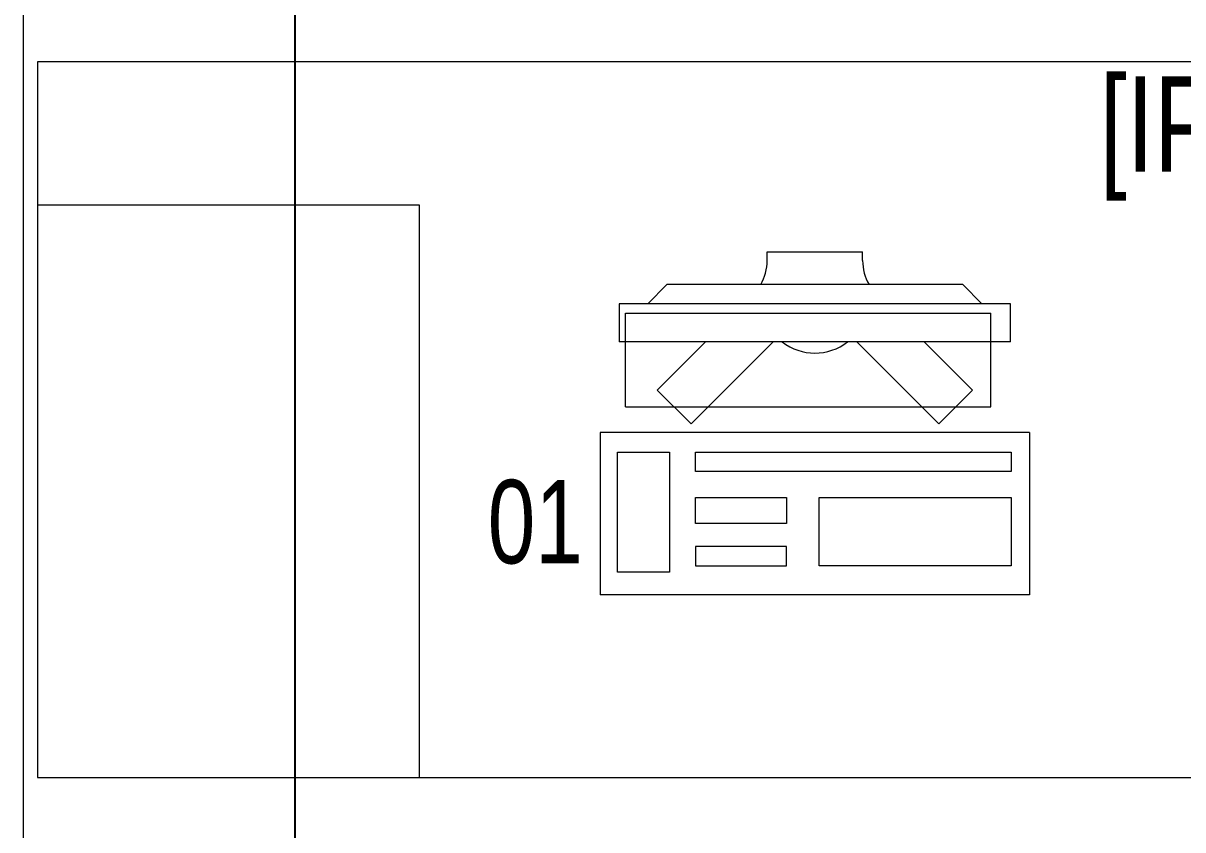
# Model space of a CAD drawing. Header units: metres. Extents: x -18745 to 220762, y -1579758 to -1356048.
# Drawn here: x 108078 to 109293, y -1425578 to -1424732 of the extents above; entities that cross this region are included whole.
import ezdxf

# ---------------------------------------------------------------- set-up
doc = ezdxf.new("R2010")
doc.units = ezdxf.units.M
doc.layers.get('0').update_dxf_attribs({"lineweight": 0})
for name, color, linetype, lineweight in [('A-100 - Copy$0$72_EGR_BASE_TEXT', 8, 'Continuous', 0), ('A-100 - Copy$0$Medical Equipment and Furniture', 8, 'Continuous', 0), ('A-100 - Copy$0$Walls', 8, 'Continuous', 0)]:
    doc.layers.add(name, color=color, linetype=linetype, lineweight=lineweight)
doc.layers.add('A-100 - Copy$0$axes', color=8, linetype='Continuous')
doc.styles.add('A-100 - Copy$0$X3G_ENTITY_257CFD', font='swisscl.ttf', dxfattribs={"height": 200})
doc.styles.add('A-100 - Copy$0$X3G_ENTITY_2587EA', font='swisscl.ttf', dxfattribs={"height": 200})

# ---------------------------------------------------------------- blocks, each defined once
blk = doc.blocks.new('A-100 - Copy$0$ITCWLS1-P')
for p, q in [((-0.17, 0.45), (-0.17, 0)), ((-0.17, 0.45), (0, 0.45)), ((0, 0.45), (0, 0)), ((-0.2651, 0.43, 0), (-0.3051, 0.43, 0)), ((-0.3051, 0.43, 0), (-0.3051, 0.02, 0)), ((-0.2651, 0.43, 0), (-0.2651, 0.02, 0)), ((-0.1496, 0.4305), (-0.1291, 0.4305)), ((-0.1291, 0.4305), (-0.1291, 0.4089)), ((-0.197, 0.4094), (-0.295, 0.4094)), ((-0.295, 0.0264), (-0.295, 0.4094)), ((-0.197, 0.0264), (-0.197, 0.4094)), ((-0.3251, 0.38, 0), (-0.3051, 0.4, 0)), ((-0.3251, 0.38, 0), (-0.3251, 0.07, 0)), ((-0.3503, 0.275), (-0.3596, 0.275)), ((-0.3596, 0.175), (-0.3596, 0.275)), ((-0.3503, 0.175), (-0.3596, 0.175)), ((-0.3251, 0.07, 0), (-0.3051, 0.05, 0)), ((-0.197, 0.0264), (-0.295, 0.0264)), ((-0.3051, 0.02, 0), (-0.2651, 0.02, 0)), ((-0.17, 0), (0, 0))]:
    blk.add_line(p, q)
at = {"extrusion": (2.48281e-10, 3.18408e-10, -1)}
for p, q in [((-0.2651, 0.3395), (-0.2144, 0.3902)), ((-0.1791, 0.3548), (-0.2144, 0.3902)), ((-0.2651, 0.2688), (-0.1791, 0.3548))]:
    blk.add_line(p, q, dxfattribs=at)
at = {"extrusion": (2.48281e-10, -3.18408e-10, -1)}
for p, q in [((-0.2651, 0.1812), (-0.1791, 0.0952)), ((-0.2651, 0.1105), (-0.2144, 0.0598)), ((-0.1791, 0.0952), (-0.2144, 0.0598))]:
    blk.add_line(p, q, dxfattribs=at)
for points in [[(-0.1291, 0.4089), (-0.1291, 0.1), (-0.1496, 0.1), (-0.1496, 0.4305)], [(-0.1496, 0.1), (-0.1496, 0.1), (-0.1496, 0.1), (-0.1496, 0.1), (-0.1496, 0.1), (-0.1496, 0.1), (-0.1496, 0.1), (-0.1496, 0.1), (-0.1496, 0.1)], [(-0.1496, 0.1), (-0.1496, 0.1), (-0.1496, 0.1), (-0.1496, 0.1), (-0.1496, 0.1), (-0.1496, 0.1), (-0.1496, 0.1), (-0.1496, 0.1), (-0.1496, 0.1), (-0.1496, 0.1), (-0.1496, 0.1), (-0.1496, 0.1), (-0.1496, 0.1), (-0.1496, 0.1), (-0.1496, 0.1), (-0.1496, 0.1), (-0.1496, 0.1), (-0.1496, 0.1)], [(-0.1496, 0.1), (-0.1496, 0.1), (-0.1496, 0.1), (-0.1496, 0.1), (-0.1496, 0.1), (-0.1496, 0.1), (-0.1496, 0.1), (-0.1496, 0.1), (-0.1496, 0.1), (-0.1496, 0.1)], [(-0.1496, 0.1), (-0.1496, 0.1), (-0.1496, 0.1), (-0.1496, 0.1), (-0.1496, 0.1), (-0.1496, 0.1), (-0.1496, 0.1)], [(-0.1496, 0.1), (-0.1496, 0.1), (-0.1496, 0.1), (-0.1496, 0.1), (-0.1496, 0.1), (-0.1496, 0.1), (-0.1496, 0.1), (-0.1496, 0.1), (-0.1496, 0.1), (-0.1496, 0.1)], [(-0.1496, 0.1), (-0.1496, 0.1), (-0.1496, 0.1), (-0.1496, 0.1), (-0.1496, 0.1), (-0.1496, 0.1), (-0.1496, 0.1), (-0.1496, 0.1), (-0.1496, 0.1), (-0.1496, 0.1), (-0.1496, 0.1), (-0.1496, 0.1), (-0.1496, 0.1), (-0.1496, 0.1), (-0.1496, 0.1)], [(-0.1496, 0.1), (-0.1496, 0.1), (-0.1496, 0.1), (-0.1496, 0.1), (-0.1496, 0.1), (-0.1496, 0.1), (-0.1496, 0.1), (-0.1496, 0.1), (-0.1496, 0.1), (-0.1496, 0.1)], [(-0.1496, 0.1), (-0.1496, 0.1), (-0.1496, 0.1), (-0.1496, 0.1), (-0.1496, 0.1), (-0.1496, 0.1), (-0.1496, 0.1), (-0.1496, 0.1), (-0.1496, 0.1), (-0.1496, 0.1)], [(-0.1496, 0.1), (-0.1496, 0.1), (-0.1496, 0.1), (-0.1496, 0.1), (-0.1496, 0.1), (-0.1496, 0.1), (-0.1496, 0.1), (-0.1496, 0.1), (-0.1496, 0.1), (-0.1496, 0.1), (-0.1496, 0.1), (-0.1496, 0.1), (-0.1496, 0.1), (-0.1496, 0.1), (-0.1496, 0.1), (-0.1496, 0.1), (-0.1496, 0.1), (-0.1496, 0.1), (-0.1496, 0.1), (-0.1496, 0.1), (-0.1496, 0.1), (-0.1496, 0.1), (-0.1496, 0.1), (-0.1496, 0.1), (-0.1496, 0.1), (-0.1496, 0.1), (-0.1496, 0.1), (-0.1496, 0.1), (-0.1496, 0.1), (-0.1496, 0.1), (-0.1496, 0.1), (-0.1496, 0.1), (-0.1496, 0.1), (-0.1496, 0.1), (-0.1496, 0.1), (-0.1496, 0.1), (-0.1496, 0.1), (-0.1496, 0.1), (-0.1496, 0.1), (-0.1496, 0.1), (-0.1496, 0.1), (-0.1496, 0.1), (-0.1496, 0.1), (-0.1496, 0.1), (-0.1496, 0.1), (-0.1496, 0.1), (-0.1496, 0.1), (-0.1496, 0.1), (-0.1496, 0.1), (-0.1496, 0.1), (-0.1496, 0.1), (-0.1496, 0.1), (-0.1496, 0.1), (-0.1496, 0.1)], [(-0.1496, 0.1), (-0.1496, 0.1), (-0.1496, 0.1), (-0.1496, 0.1), (-0.1496, 0.1), (-0.1496, 0.1), (-0.1496, 0.1), (-0.1496, 0.1), (-0.1496, 0.1), (-0.1496, 0.1), (-0.1496, 0.1), (-0.1496, 0.1), (-0.1496, 0.1), (-0.1496, 0.1), (-0.1496, 0.1), (-0.1496, 0.1), (-0.1496, 0.1), (-0.1496, 0.1), (-0.1496, 0.1), (-0.1496, 0.1), (-0.1496, 0.1), (-0.1496, 0.1), (-0.1496, 0.1), (-0.1496, 0.1), (-0.1496, 0.1), (-0.1496, 0.1), (-0.1496, 0.1), (-0.1496, 0.1), (-0.1496, 0.1), (-0.1496, 0.1), (-0.1496, 0.1), (-0.1496, 0.1), (-0.1496, 0.1), (-0.1496, 0.1), (-0.1496, 0.1), (-0.1496, 0.1), (-0.1496, 0.1), (-0.1496, 0.1), (-0.1496, 0.1), (-0.1496, 0.1), (-0.1496, 0.1), (-0.1496, 0.1), (-0.1496, 0.1), (-0.1496, 0.1), (-0.1496, 0.1), (-0.1496, 0.1), (-0.1496, 0.1), (-0.1496, 0.1), (-0.1496, 0.1), (-0.1496, 0.1), (-0.1496, 0.1), (-0.1496, 0.1), (-0.1496, 0.1), (-0.1496, 0.1), (-0.1496, 0.1), (-0.1496, 0.1), (-0.1496, 0.1), (-0.1496, 0.1), (-0.1496, 0.1), (-0.1496, 0.1), (-0.1496, 0.1), (-0.1496, 0.1), (-0.1496, 0.1), (-0.1496, 0.1), (-0.1496, 0.1), (-0.1496, 0.1), (-0.1496, 0.1), (-0.1496, 0.1), (-0.1496, 0.1), (-0.1496, 0.1), (-0.1496, 0.1), (-0.1496, 0.1), (-0.1496, 0.1), (-0.1496, 0.1), (-0.1496, 0.1), (-0.1496, 0.1), (-0.1496, 0.1), (-0.1496, 0.1), (-0.1496, 0.1), (-0.1496, 0.1), (-0.1496, 0.1), (-0.1496, 0.1), (-0.1496, 0.1), (-0.1496, 0.1), (-0.1496, 0.1), (-0.1496, 0.1), (-0.1496, 0.1), (-0.1496, 0.1), (-0.1496, 0.1)], [(-0.1496, 0.1), (-0.1496, 0.1), (-0.1496, 0.1), (-0.1496, 0.1), (-0.1496, 0.1), (-0.1496, 0.1), (-0.1496, 0.1), (-0.1496, 0.1), (-0.1496, 0.1), (-0.1496, 0.1), (-0.1496, 0.1), (-0.1496, 0.1)], [(-0.1496, 0.1), (-0.1496, 0.1), (-0.1496, 0.1), (-0.1496, 0.1), (-0.1496, 0.1), (-0.1496, 0.1), (-0.1496, 0.1)], [(-0.1496, 0.1), (-0.1496, 0.1), (-0.1496, 0.1), (-0.1496, 0.1), (-0.1496, 0.1), (-0.1496, 0.1), (-0.1496, 0.1), (-0.1496, 0.1), (-0.1496, 0.1), (-0.1496, 0.1), (-0.1496, 0.1), (-0.1496, 0.1), (-0.1496, 0.1), (-0.1496, 0.1), (-0.1496, 0.1), (-0.1496, 0.1), (-0.1496, 0.1)], [(-0.1496, 0.1), (-0.1496, 0.1), (-0.1496, 0.1), (-0.1496, 0.1), (-0.1496, 0.1), (-0.1496, 0.1), (-0.1496, 0.1), (-0.1496, 0.1), (-0.1496, 0.1), (-0.1496, 0.1), (-0.1496, 0.1), (-0.1496, 0.1), (-0.1496, 0.1), (-0.1496, 0.1), (-0.1496, 0.1), (-0.1496, 0.1), (-0.1496, 0.1), (-0.1496, 0.1), (-0.1496, 0.1), (-0.1496, 0.1), (-0.1496, 0.1), (-0.1496, 0.1), (-0.1496, 0.1), (-0.1496, 0.1), (-0.1496, 0.1), (-0.1496, 0.1), (-0.1496, 0.1), (-0.1496, 0.1), (-0.1496, 0.1), (-0.1496, 0.1), (-0.1496, 0.1), (-0.1496, 0.1), (-0.1496, 0.1), (-0.1496, 0.1), (-0.1496, 0.1), (-0.1496, 0.1), (-0.1496, 0.1), (-0.1496, 0.1), (-0.1496, 0.1), (-0.1496, 0.1), (-0.1496, 0.1), (-0.1496, 0.1), (-0.1496, 0.1), (-0.1496, 0.1), (-0.1496, 0.1), (-0.1496, 0.1), (-0.1496, 0.1), (-0.1496, 0.1), (-0.1496, 0.1), (-0.1496, 0.1), (-0.1496, 0.1), (-0.1496, 0.1), (-0.1496, 0.1), (-0.1496, 0.1), (-0.1496, 0.1), (-0.1496, 0.1), (-0.1496, 0.1), (-0.1496, 0.1), (-0.1496, 0.1), (-0.1496, 0.1), (-0.1496, 0.1), (-0.1496, 0.1), (-0.1496, 0.1), (-0.1496, 0.1), (-0.1496, 0.1), (-0.1496, 0.1), (-0.1496, 0.1), (-0.1496, 0.1), (-0.1496, 0.1), (-0.1496, 0.1), (-0.1496, 0.1), (-0.1496, 0.1), (-0.1496, 0.1), (-0.1496, 0.1), (-0.1496, 0.1), (-0.1496, 0.1), (-0.1496, 0.1), (-0.1496, 0.1), (-0.1496, 0.1), (-0.1496, 0.1), (-0.1496, 0.1), (-0.1496, 0.1), (-0.1496, 0.1), (-0.1496, 0.1), (-0.1496, 0.1), (-0.1496, 0.1), (-0.1496, 0.1), (-0.1496, 0.1), (-0.1496, 0.1), (-0.1496, 0.1), (-0.1496, 0.1), (-0.1496, 0.1), (-0.1496, 0.1), (-0.1496, 0.1), (-0.1496, 0.1), (-0.1496, 0.1), (-0.1496, 0.1), (-0.1496, 0.1), (-0.1496, 0.1), (-0.1496, 0.1), (-0.1496, 0.1), (-0.1496, 0.1), (-0.1496, 0.1), (-0.1496, 0.1), (-0.1496, 0.1), (-0.1496, 0.1), (-0.1496, 0.1), (-0.1496, 0.1), (-0.1496, 0.1), (-0.1496, 0.1), (-0.1496, 0.1)], [(-0.1496, 0.1), (-0.1496, 0.1), (-0.1496, 0.1), (-0.1496, 0.1), (-0.1496, 0.1), (-0.1496, 0.1), (-0.1496, 0.1), (-0.1496, 0.1)]]:
    blk.add_lwpolyline(points)
for points in [[(-0.1019, 0.4305), (-0.0304, 0.4305), (-0.0304, 0.2294), (-0.1019, 0.2294)], [(-0.1019, 0.1954), (-0.0747, 0.1954), (-0.0747, 0.1), (-0.1019, 0.1)], [(-0.0304, 0.1954), (-0.0508, 0.1954), (-0.0508, 0.1), (-0.0304, 0.1)], [(-0.1496, 0.1), (-0.1496, 0.1), (-0.1496, 0.1), (-0.1496, 0.1), (-0.1496, 0.1), (-0.1496, 0.1), (-0.1496, 0.1), (-0.1496, 0.1), (-0.1496, 0.1), (-0.1496, 0.1), (-0.1496, 0.1), (-0.1496, 0.1), (-0.1496, 0.1), (-0.1496, 0.1), (-0.1496, 0.1), (-0.1496, 0.1), (-0.1496, 0.1), (-0.1496, 0.1), (-0.1496, 0.1), (-0.1496, 0.1), (-0.1496, 0.1), (-0.1496, 0.1), (-0.1496, 0.1), (-0.1496, 0.1), (-0.1496, 0.1), (-0.1496, 0.1), (-0.1496, 0.1), (-0.1496, 0.1), (-0.1496, 0.1), (-0.1496, 0.1), (-0.1496, 0.1), (-0.1496, 0.1), (-0.1496, 0.1), (-0.1496, 0.1), (-0.1496, 0.1), (-0.1496, 0.1), (-0.1496, 0.1), (-0.1496, 0.1), (-0.1496, 0.1), (-0.1496, 0.1), (-0.1496, 0.1), (-0.1496, 0.1), (-0.1496, 0.1), (-0.1496, 0.1), (-0.1496, 0.1), (-0.1496, 0.1), (-0.1496, 0.1), (-0.1496, 0.1), (-0.1496, 0.1), (-0.1496, 0.1), (-0.1496, 0.1), (-0.1496, 0.1), (-0.1496, 0.1), (-0.1496, 0.1), (-0.1496, 0.1), (-0.1496, 0.1), (-0.1496, 0.1), (-0.1496, 0.1), (-0.1496, 0.1), (-0.1496, 0.1), (-0.1496, 0.1), (-0.1496, 0.1), (-0.1496, 0.1), (-0.1496, 0.1), (-0.1496, 0.1), (-0.1496, 0.1), (-0.1496, 0.1), (-0.1496, 0.1), (-0.1496, 0.1), (-0.1496, 0.1), (-0.1496, 0.1), (-0.1496, 0.1), (-0.1496, 0.1), (-0.1496, 0.1), (-0.1496, 0.1), (-0.1496, 0.1), (-0.1496, 0.1), (-0.1496, 0.1), (-0.1496, 0.1), (-0.1496, 0.1), (-0.1496, 0.1), (-0.1496, 0.1), (-0.1496, 0.1), (-0.1496, 0.1), (-0.1496, 0.1), (-0.1496, 0.1), (-0.1496, 0.1), (-0.1496, 0.1), (-0.1496, 0.1), (-0.1496, 0.1), (-0.1496, 0.1), (-0.1496, 0.1), (-0.1496, 0.1), (-0.1496, 0.1), (-0.1496, 0.1), (-0.1496, 0.1), (-0.1496, 0.1), (-0.1496, 0.1), (-0.1496, 0.1), (-0.1496, 0.1), (-0.1496, 0.1), (-0.1496, 0.1), (-0.1496, 0.1), (-0.1496, 0.1), (-0.1496, 0.1), (-0.1496, 0.1), (-0.1496, 0.1), (-0.1496, 0.1), (-0.1496, 0.1), (-0.1496, 0.1), (-0.1496, 0.1), (-0.1496, 0.1), (-0.1496, 0.1), (-0.1496, 0.1), (-0.1496, 0.1), (-0.1496, 0.1), (-0.1496, 0.1), (-0.1496, 0.1), (-0.1496, 0.1), (-0.1496, 0.1), (-0.1496, 0.1), (-0.1496, 0.1), (-0.1496, 0.1), (-0.1496, 0.1), (-0.1496, 0.1), (-0.1496, 0.1), (-0.1496, 0.1), (-0.1496, 0.1), (-0.1496, 0.1), (-0.1496, 0.1), (-0.1496, 0.1), (-0.1496, 0.1), (-0.1496, 0.1), (-0.1496, 0.1), (-0.1496, 0.1), (-0.1496, 0.1), (-0.1496, 0.1), (-0.1496, 0.1), (-0.1496, 0.1), (-0.1496, 0.1), (-0.1496, 0.1), (-0.1496, 0.1), (-0.1496, 0.1), (-0.1496, 0.1), (-0.1496, 0.1), (-0.1496, 0.1), (-0.1496, 0.1), (-0.1496, 0.1), (-0.1496, 0.1), (-0.1496, 0.1), (-0.1496, 0.1), (-0.1496, 0.1), (-0.1496, 0.1), (-0.1496, 0.1), (-0.1496, 0.1), (-0.1496, 0.1), (-0.1496, 0.1), (-0.1496, 0.1), (-0.1496, 0.1), (-0.1496, 0.1), (-0.1496, 0.1), (-0.1496, 0.1), (-0.1496, 0.1), (-0.1496, 0.1), (-0.1496, 0.1), (-0.1496, 0.1), (-0.1496, 0.1), (-0.1496, 0.1), (-0.1496, 0.1), (-0.1496, 0.1), (-0.1496, 0.1), (-0.1496, 0.1), (-0.1496, 0.1), (-0.1496, 0.1), (-0.1496, 0.1), (-0.1496, 0.1), (-0.1496, 0.1), (-0.1496, 0.1), (-0.1496, 0.1), (-0.1496, 0.1), (-0.1496, 0.1), (-0.1496, 0.1), (-0.1496, 0.1), (-0.1496, 0.1), (-0.1496, 0.1), (-0.1496, 0.1), (-0.1496, 0.1), (-0.1496, 0.1), (-0.1496, 0.1), (-0.1496, 0.1), (-0.1496, 0.1), (-0.1496, 0.1), (-0.1496, 0.1), (-0.1496, 0.1), (-0.1496, 0.1), (-0.1496, 0.1), (-0.1496, 0.1), (-0.1496, 0.1), (-0.1496, 0.1), (-0.1496, 0.1), (-0.1496, 0.1), (-0.1496, 0.1), (-0.1496, 0.1), (-0.1496, 0.1), (-0.1496, 0.1), (-0.1496, 0.1), (-0.1496, 0.1), (-0.1496, 0.1), (-0.1496, 0.1), (-0.1496, 0.1), (-0.1496, 0.1), (-0.1496, 0.1), (-0.1496, 0.1), (-0.1496, 0.1), (-0.1496, 0.1), (-0.1496, 0.1), (-0.1496, 0.1), (-0.1496, 0.1), (-0.1496, 0.1), (-0.1496, 0.1), (-0.1496, 0.1), (-0.1496, 0.1), (-0.1496, 0.1), (-0.1496, 0.1), (-0.1496, 0.1), (-0.1496, 0.1), (-0.1496, 0.1), (-0.1496, 0.1), (-0.1496, 0.1), (-0.1496, 0.1), (-0.1496, 0.1), (-0.1496, 0.1), (-0.1496, 0.1), (-0.1496, 0.1), (-0.1496, 0.1), (-0.1496, 0.1), (-0.1496, 0.1), (-0.1496, 0.1), (-0.1496, 0.1), (-0.1496, 0.1), (-0.1496, 0.1), (-0.1496, 0.1), (-0.1496, 0.1), (-0.1496, 0.1), (-0.1496, 0.1), (-0.1496, 0.1), (-0.1496, 0.1), (-0.1496, 0.1), (-0.1496, 0.1), (-0.1496, 0.1), (-0.1496, 0.1), (-0.1496, 0.1), (-0.1496, 0.1), (-0.1496, 0.1), (-0.1496, 0.1), (-0.1496, 0.1), (-0.1496, 0.1), (-0.1496, 0.1), (-0.1496, 0.1), (-0.1496, 0.1), (-0.1496, 0.1), (-0.1496, 0.1), (-0.1496, 0.1), (-0.1496, 0.1), (-0.1496, 0.1), (-0.1496, 0.1), (-0.1496, 0.1), (-0.1496, 0.1), (-0.1496, 0.1), (-0.1496, 0.1), (-0.1496, 0.1), (-0.1496, 0.1), (-0.1496, 0.1), (-0.1496, 0.1), (-0.1496, 0.1), (-0.1496, 0.1), (-0.1496, 0.1)], [(-0.1496, 0.1), (-0.1496, 0.1), (-0.1496, 0.1), (-0.1496, 0.1), (-0.1496, 0.1), (-0.1496, 0.1), (-0.1496, 0.1), (-0.1496, 0.1), (-0.1496, 0.1), (-0.1496, 0.1), (-0.1496, 0.1), (-0.1496, 0.1), (-0.1496, 0.1), (-0.1496, 0.1), (-0.1496, 0.1), (-0.1496, 0.1), (-0.1496, 0.1), (-0.1496, 0.1), (-0.1496, 0.1), (-0.1496, 0.1), (-0.1496, 0.1), (-0.1496, 0.1), (-0.1496, 0.1), (-0.1496, 0.1), (-0.1496, 0.1), (-0.1496, 0.1), (-0.1496, 0.1), (-0.1496, 0.1), (-0.1496, 0.1), (-0.1496, 0.1), (-0.1496, 0.1), (-0.1496, 0.1), (-0.1496, 0.1), (-0.1496, 0.1), (-0.1496, 0.1), (-0.1496, 0.1), (-0.1496, 0.1), (-0.1496, 0.1), (-0.1496, 0.1), (-0.1496, 0.1), (-0.1496, 0.1), (-0.1496, 0.1), (-0.1496, 0.1), (-0.1496, 0.1), (-0.1496, 0.1), (-0.1496, 0.1), (-0.1496, 0.1), (-0.1496, 0.1), (-0.1496, 0.1), (-0.1496, 0.1), (-0.1496, 0.1), (-0.1496, 0.1), (-0.1496, 0.1), (-0.1496, 0.1), (-0.1496, 0.1), (-0.1496, 0.1), (-0.1496, 0.1), (-0.1496, 0.1), (-0.1496, 0.1), (-0.1496, 0.1), (-0.1496, 0.1), (-0.1496, 0.1), (-0.1496, 0.1), (-0.1496, 0.1), (-0.1496, 0.1), (-0.1496, 0.1), (-0.1496, 0.1), (-0.1496, 0.1), (-0.1496, 0.1), (-0.1496, 0.1), (-0.1496, 0.1), (-0.1496, 0.1), (-0.1496, 0.1), (-0.1496, 0.1), (-0.1496, 0.1), (-0.1496, 0.1), (-0.1496, 0.1), (-0.1496, 0.1), (-0.1496, 0.1), (-0.1496, 0.1), (-0.1496, 0.1), (-0.1496, 0.1), (-0.1496, 0.1), (-0.1496, 0.1), (-0.1496, 0.1), (-0.1496, 0.1), (-0.1496, 0.1), (-0.1496, 0.1), (-0.1496, 0.1), (-0.1496, 0.1), (-0.1496, 0.1), (-0.1496, 0.1), (-0.1496, 0.1), (-0.1496, 0.1), (-0.1496, 0.1), (-0.1496, 0.1), (-0.1496, 0.1), (-0.1496, 0.1), (-0.1496, 0.1), (-0.1496, 0.1), (-0.1496, 0.1), (-0.1496, 0.1), (-0.1496, 0.1), (-0.1496, 0.1), (-0.1496, 0.1), (-0.1496, 0.1), (-0.1496, 0.1), (-0.1496, 0.1), (-0.1496, 0.1), (-0.1496, 0.1), (-0.1496, 0.1), (-0.1496, 0.1), (-0.1496, 0.1), (-0.1496, 0.1), (-0.1496, 0.1), (-0.1496, 0.1), (-0.1496, 0.1), (-0.1496, 0.1), (-0.1496, 0.1), (-0.1496, 0.1), (-0.1496, 0.1), (-0.1496, 0.1), (-0.1496, 0.1), (-0.1496, 0.1), (-0.1496, 0.1), (-0.1496, 0.1), (-0.1496, 0.1), (-0.1496, 0.1), (-0.1496, 0.1), (-0.1496, 0.1), (-0.1496, 0.1), (-0.1496, 0.1), (-0.1496, 0.1), (-0.1496, 0.1), (-0.1496, 0.1), (-0.1496, 0.1), (-0.1496, 0.1), (-0.1496, 0.1), (-0.1496, 0.1), (-0.1496, 0.1), (-0.1496, 0.1), (-0.1496, 0.1), (-0.1496, 0.1), (-0.1496, 0.1), (-0.1496, 0.1), (-0.1496, 0.1), (-0.1496, 0.1), (-0.1496, 0.1), (-0.1496, 0.1), (-0.1496, 0.1), (-0.1496, 0.1), (-0.1496, 0.1), (-0.1496, 0.1), (-0.1496, 0.1), (-0.1496, 0.1), (-0.1496, 0.1), (-0.1496, 0.1), (-0.1496, 0.1), (-0.1496, 0.1), (-0.1496, 0.1), (-0.1496, 0.1), (-0.1496, 0.1), (-0.1496, 0.1), (-0.1496, 0.1), (-0.1496, 0.1), (-0.1496, 0.1), (-0.1496, 0.1), (-0.1496, 0.1), (-0.1496, 0.1), (-0.1496, 0.1), (-0.1496, 0.1), (-0.1496, 0.1), (-0.1496, 0.1), (-0.1496, 0.1), (-0.1496, 0.1), (-0.1496, 0.1), (-0.1496, 0.1), (-0.1496, 0.1), (-0.1496, 0.1), (-0.1496, 0.1), (-0.1496, 0.1), (-0.1496, 0.1), (-0.1496, 0.1), (-0.1496, 0.1), (-0.1496, 0.1), (-0.1496, 0.1), (-0.1496, 0.1), (-0.1496, 0.1), (-0.1496, 0.1), (-0.1496, 0.1), (-0.1496, 0.1), (-0.1496, 0.1), (-0.1496, 0.1), (-0.1496, 0.1), (-0.1496, 0.1), (-0.1496, 0.1), (-0.1496, 0.1), (-0.1496, 0.1), (-0.1496, 0.1), (-0.1496, 0.1), (-0.1496, 0.1), (-0.1496, 0.1), (-0.1496, 0.1), (-0.1496, 0.1), (-0.1496, 0.1), (-0.1496, 0.1), (-0.1496, 0.1), (-0.1496, 0.1), (-0.1496, 0.1), (-0.1496, 0.1), (-0.1496, 0.1), (-0.1496, 0.1), (-0.1496, 0.1), (-0.1496, 0.1)], [(-0.1496, 0.1), (-0.1496, 0.1), (-0.1496, 0.1), (-0.1496, 0.1), (-0.1496, 0.1), (-0.1496, 0.1), (-0.1496, 0.1), (-0.1496, 0.1), (-0.1496, 0.1), (-0.1496, 0.1), (-0.1496, 0.1), (-0.1496, 0.1), (-0.1496, 0.1), (-0.1496, 0.1), (-0.1496, 0.1), (-0.1496, 0.1), (-0.1496, 0.1), (-0.1496, 0.1), (-0.1496, 0.1), (-0.1496, 0.1), (-0.1496, 0.1), (-0.1496, 0.1), (-0.1496, 0.1), (-0.1496, 0.1), (-0.1496, 0.1), (-0.1496, 0.1), (-0.1496, 0.1), (-0.1496, 0.1), (-0.1496, 0.1), (-0.1496, 0.1), (-0.1496, 0.1), (-0.1496, 0.1), (-0.1496, 0.1), (-0.1496, 0.1), (-0.1496, 0.1), (-0.1496, 0.1), (-0.1496, 0.1), (-0.1496, 0.1), (-0.1496, 0.1), (-0.1496, 0.1), (-0.1496, 0.1), (-0.1496, 0.1), (-0.1496, 0.1), (-0.1496, 0.1), (-0.1496, 0.1), (-0.1496, 0.1), (-0.1496, 0.1), (-0.1496, 0.1), (-0.1496, 0.1), (-0.1496, 0.1), (-0.1496, 0.1), (-0.1496, 0.1), (-0.1496, 0.1), (-0.1496, 0.1), (-0.1496, 0.1), (-0.1496, 0.1), (-0.1496, 0.1), (-0.1496, 0.1), (-0.1496, 0.1), (-0.1496, 0.1), (-0.1496, 0.1), (-0.1496, 0.1), (-0.1496, 0.1), (-0.1496, 0.1), (-0.1496, 0.1), (-0.1496, 0.1), (-0.1496, 0.1), (-0.1496, 0.1), (-0.1496, 0.1), (-0.1496, 0.1), (-0.1496, 0.1), (-0.1496, 0.1), (-0.1496, 0.1), (-0.1496, 0.1), (-0.1496, 0.1), (-0.1496, 0.1), (-0.1496, 0.1), (-0.1496, 0.1), (-0.1496, 0.1), (-0.1496, 0.1), (-0.1496, 0.1), (-0.1496, 0.1), (-0.1496, 0.1), (-0.1496, 0.1), (-0.1496, 0.1), (-0.1496, 0.1), (-0.1496, 0.1), (-0.1496, 0.1), (-0.1496, 0.1), (-0.1496, 0.1), (-0.1496, 0.1), (-0.1496, 0.1), (-0.1496, 0.1), (-0.1496, 0.1), (-0.1496, 0.1), (-0.1496, 0.1), (-0.1496, 0.1), (-0.1496, 0.1), (-0.1496, 0.1), (-0.1496, 0.1), (-0.1496, 0.1), (-0.1496, 0.1), (-0.1496, 0.1), (-0.1496, 0.1), (-0.1496, 0.1), (-0.1496, 0.1), (-0.1496, 0.1), (-0.1496, 0.1), (-0.1496, 0.1), (-0.1496, 0.1), (-0.1496, 0.1), (-0.1496, 0.1), (-0.1496, 0.1), (-0.1496, 0.1), (-0.1496, 0.1), (-0.1496, 0.1), (-0.1496, 0.1), (-0.1496, 0.1), (-0.1496, 0.1), (-0.1496, 0.1), (-0.1496, 0.1), (-0.1496, 0.1), (-0.1496, 0.1), (-0.1496, 0.1), (-0.1496, 0.1), (-0.1496, 0.1), (-0.1496, 0.1), (-0.1496, 0.1), (-0.1496, 0.1), (-0.1496, 0.1), (-0.1496, 0.1), (-0.1496, 0.1), (-0.1496, 0.1), (-0.1496, 0.1), (-0.1496, 0.1), (-0.1496, 0.1), (-0.1496, 0.1), (-0.1496, 0.1), (-0.1496, 0.1), (-0.1496, 0.1), (-0.1496, 0.1), (-0.1496, 0.1), (-0.1496, 0.1), (-0.1496, 0.1), (-0.1496, 0.1), (-0.1496, 0.1), (-0.1496, 0.1), (-0.1496, 0.1), (-0.1496, 0.1), (-0.1496, 0.1), (-0.1496, 0.1), (-0.1496, 0.1), (-0.1496, 0.1), (-0.1496, 0.1), (-0.1496, 0.1), (-0.1496, 0.1), (-0.1496, 0.1), (-0.1496, 0.1), (-0.1496, 0.1), (-0.1496, 0.1), (-0.1496, 0.1), (-0.1496, 0.1), (-0.1496, 0.1), (-0.1496, 0.1), (-0.1496, 0.1), (-0.1496, 0.1), (-0.1496, 0.1), (-0.1496, 0.1), (-0.1496, 0.1), (-0.1496, 0.1), (-0.1496, 0.1), (-0.1496, 0.1), (-0.1496, 0.1), (-0.1496, 0.1), (-0.1496, 0.1), (-0.1496, 0.1), (-0.1496, 0.1), (-0.1496, 0.1), (-0.1496, 0.1), (-0.1496, 0.1), (-0.1496, 0.1), (-0.1496, 0.1), (-0.1496, 0.1), (-0.1496, 0.1), (-0.1496, 0.1), (-0.1496, 0.1), (-0.1496, 0.1), (-0.1496, 0.1), (-0.1496, 0.1), (-0.1496, 0.1), (-0.1496, 0.1), (-0.1496, 0.1), (-0.1496, 0.1), (-0.1496, 0.1), (-0.1496, 0.1), (-0.1496, 0.1), (-0.1496, 0.1), (-0.1496, 0.1), (-0.1496, 0.1), (-0.1496, 0.1), (-0.1496, 0.1), (-0.1496, 0.1), (-0.1496, 0.1), (-0.1496, 0.1), (-0.1496, 0.1), (-0.1496, 0.1), (-0.1496, 0.1), (-0.1496, 0.1), (-0.1496, 0.1), (-0.1496, 0.1), (-0.1496, 0.1), (-0.1496, 0.1), (-0.1496, 0.1), (-0.1496, 0.1), (-0.1496, 0.1), (-0.1496, 0.1), (-0.1496, 0.1), (-0.1496, 0.1), (-0.1496, 0.1)], [(-0.1496, 0.0727), (-0.0236, 0.0727), (-0.0236, 0.0182), (-0.1496, 0.0182)]]:
    blk.add_lwpolyline(points, close=True)
for centre, radius, start, end in [((-0.3503, 0.325), 0.05, 270, 300.3093), ((-0.3089, 0.225), 0.0556, 321.9431, 38.0569), ((-0.3503, 0.125), 0.05, 59.6907, 90)]:
    blk.add_arc(centre, radius, start, end)
blk = doc.blocks.new('A-100 - Copy$0$GF21043-P')
for p, q in [((0.8, 0.75), (-0.8, 0.75)), ((-0.8, 0.75), (-0.8, 0)), ((-0.8, 0.6), (-0.4, 0.6)), ((-0.4, 0.6), (-0.4, 0)), ((-0.8, 0), (0.8, 0))]:
    blk.add_line(p, q)
blk = doc.blocks.new('A-100 - Copy')
at = {"layer": 'A-100 - Copy$0$axes'}
blk.add_line((108363.3, -1477297.4, 0), (108363.3, -1366691.8, 0), dxfattribs=at)
at = {"layer": 'A-100 - Copy$0$Walls', "elevation": 0}
blk.add_lwpolyline([(108078.3, -1422691.4), (108078.3, -1425622.7)], dxfattribs=at)
at = {"layer": 'A-100 - Copy$0$Medical Equipment and Furniture', "extrusion": (8.17187e-07, 1.19944e-18, 1), "xscale": 1000.000000000002, "yscale": 1000.000000000002, "zscale": 1000.000000000002}
blk.add_blockref('A-100 - Copy$0$GF21043-P', (108893.3, -1425522.7, 2.5), dxfattribs=at)
at = {"layer": 'A-100 - Copy$0$Medical Equipment and Furniture', "extrusion": (2.34751e-05, 2.20203e-06, 1), "xscale": 1000.000000000004, "yscale": 1000.000000000004, "zscale": 1000.000000000004, "rotation": 269.9985892333461}
blk.add_blockref('A-100 - Copy$0$ITCWLS1-P', (108682.9, -1425331.3, 1.8), dxfattribs=at)
at = {"layer": 'A-100 - Copy$0$72_EGR_BASE_TEXT', "insert": (109445.5, -1424788, 2.4), "char_height": 100, "attachment_point": 2, "style": 'A-100 - Copy$0$X3G_ENTITY_2587EA'}
blk.add_mtext('[IPDG102]', dxfattribs=at)
at = {"layer": 'A-100 - Copy$0$Medical Equipment and Furniture', "insert": (108614.9, -1425210.9, 2.4), "char_height": 87.47, "attachment_point": 2, "style": 'A-100 - Copy$0$X3G_ENTITY_257CFD'}
blk.add_mtext('01', dxfattribs=at)

msp = doc.modelspace()

# ---------------------------------------------------------------- block references
msp.add_blockref('A-100 - Copy', (0, 0))

doc.saveas('drawing.dxf')
